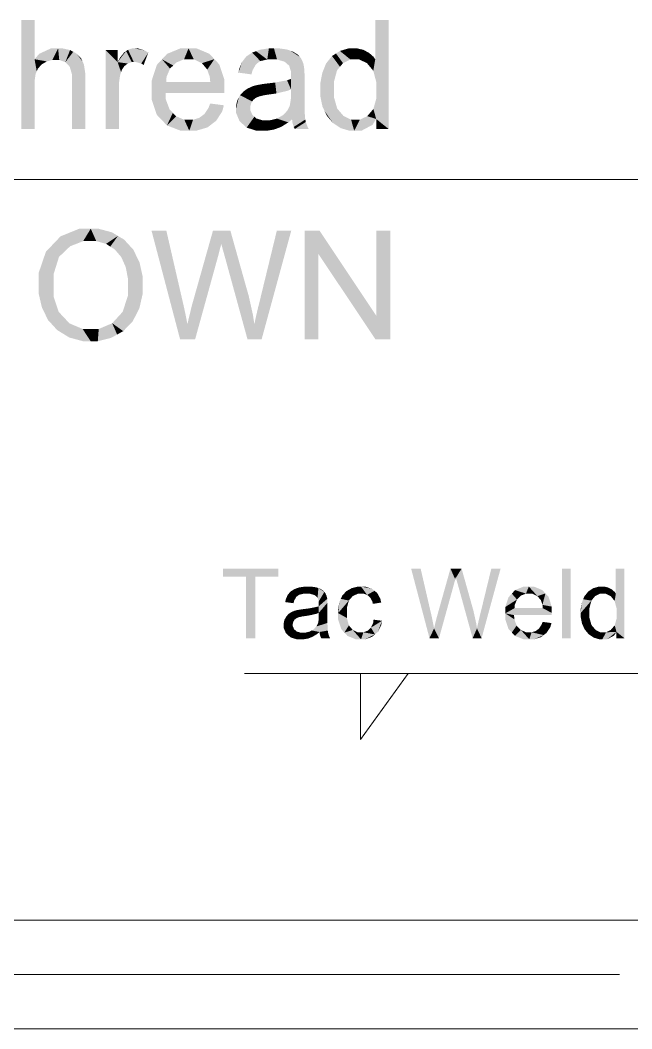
# Model space of a CAD drawing. Header units: millimetres. Extents: x 2 to 579, y 1 to 405.
# Drawn here: x 245.86 to 253.45, y 83.26 to 95.77 of the extents above; entities that cross this region are included whole.
import ezdxf

# ---------------------------------------------------------------- set-up
doc = ezdxf.new("R2010")
doc.units = ezdxf.units.MM
doc.linetypes.add('XKITLINE00', pattern=[0])
doc.layers.add('LinkedObject', color=7, linetype='Continuous', lineweight=0)

# ---------------------------------------------------------------- blocks, each defined once
blk = doc.blocks.new('*A4')
at = {"layer": 'LinkedObject'}
for points in [[(246.043, 95.773), (245.877, 94.423), (245.877, 95.773)], [(246.043, 95.288), (245.877, 94.423), (246.043, 95.773)], [(250.434, 95.773), (250.268, 95.288), (250.268, 95.773)], [(250.434, 95.773), (250.283, 94.997), (250.268, 95.288)], [(250.283, 94.997), (250.434, 95.773), (250.434, 94.423)], [(246.247, 95.423), (246.043, 95.288), (246.101, 95.356)], [(246.335, 95.423), (246.043, 95.288), (246.247, 95.423)], [(246.264, 95.28), (246.043, 95.288), (246.335, 95.423)], [(246.264, 95.28), (246.335, 95.423), (246.3, 95.28)], [(246.3, 95.28), (246.335, 95.423), (246.349, 95.28)], [(246.335, 95.423), (246.425, 95.252), (246.349, 95.28)], [(246.389, 95.423), (246.425, 95.252), (246.335, 95.423)], [(246.483, 95.402), (246.425, 95.252), (246.389, 95.423)], [(246.523, 95.38), (246.425, 95.252), (246.483, 95.402)], [(246.523, 95.38), (246.452, 95.223), (246.425, 95.252)], [(246.563, 95.359), (246.452, 95.223), (246.523, 95.38)], [(246.452, 95.223), (246.563, 95.359), (246.479, 95.195)], [(246.479, 95.195), (246.563, 95.359), (246.637, 95.262)], [(246.637, 95.262), (246.563, 95.359), (246.62, 95.3)], [(246.923, 95.401), (247.073, 95.252), (246.923, 94.423)], [(247.073, 95.252), (246.923, 95.401), (247.073, 95.401)], [(247.178, 95.39), (247.073, 95.252), (247.154, 95.373)], [(247.248, 95.252), (247.073, 95.252), (247.178, 95.39)], [(247.154, 95.373), (247.073, 95.252), (247.101, 95.305)], [(247.202, 95.406), (247.275, 95.252), (247.178, 95.39)], [(247.178, 95.39), (247.275, 95.252), (247.248, 95.252)], [(247.255, 95.423), (247.275, 95.252), (247.202, 95.406)], [(247.284, 95.423), (247.275, 95.252), (247.255, 95.423)], [(247.284, 95.423), (247.305, 95.252), (247.275, 95.252)], [(247.41, 95.396), (247.284, 95.423), (247.325, 95.423)], [(247.453, 95.37), (247.284, 95.423), (247.41, 95.396)], [(247.366, 95.234), (247.284, 95.423), (247.453, 95.37)], [(247.305, 95.252), (247.284, 95.423), (247.366, 95.234)], [(247.366, 95.234), (247.453, 95.37), (247.396, 95.217)], [(247.852, 95.423), (247.624, 95.287), (247.687, 95.355)], [(247.953, 95.423), (247.624, 95.287), (247.852, 95.423)], [(247.897, 95.287), (247.624, 95.287), (247.953, 95.423)], [(247.897, 95.287), (247.953, 95.423), (247.954, 95.287)], [(247.953, 95.423), (248.017, 95.287), (247.954, 95.287)], [(248.211, 95.356), (247.953, 95.423), (248.051, 95.423)], [(248.273, 95.289), (247.953, 95.423), (248.211, 95.356)], [(248.119, 95.239), (247.953, 95.423), (248.273, 95.289)], [(248.017, 95.287), (247.953, 95.423), (248.119, 95.239)], [(248.742, 95.371), (248.843, 95.265), (248.669, 95.322)], [(248.79, 95.388), (248.843, 95.265), (248.742, 95.371)], [(248.949, 95.423), (248.79, 95.388), (248.838, 95.406)], [(248.929, 95.285), (248.79, 95.388), (248.949, 95.423)], [(248.843, 95.265), (248.79, 95.388), (248.929, 95.285)], [(248.929, 95.285), (248.949, 95.423), (248.988, 95.285)], [(248.988, 95.285), (248.949, 95.423), (249.05, 95.285)], [(249.012, 95.423), (249.05, 95.285), (248.949, 95.423)], [(249.177, 95.408), (249.012, 95.423), (249.075, 95.423)], [(249.216, 95.394), (249.012, 95.423), (249.177, 95.408)], [(249.145, 95.257), (249.012, 95.423), (249.216, 95.394)], [(249.05, 95.285), (249.012, 95.423), (249.145, 95.257)], [(249.145, 95.257), (249.216, 95.394), (249.176, 95.229)], [(249.176, 95.229), (249.216, 95.394), (249.2, 95.209)], [(249.216, 95.394), (249.223, 95.137), (249.2, 95.209)], [(249.331, 95.319), (249.223, 95.137), (249.216, 95.394)], [(249.312, 95.342), (249.216, 95.394), (249.255, 95.379)], [(249.331, 95.319), (249.216, 95.394), (249.312, 95.342)], [(249.868, 95.24), (249.732, 95.328), (249.781, 95.359)], [(249.83, 95.391), (249.96, 95.285), (249.781, 95.359)], [(249.781, 95.359), (249.96, 95.285), (249.868, 95.24)], [(249.939, 95.423), (249.96, 95.285), (249.83, 95.391)], [(249.999, 95.423), (249.96, 95.285), (249.939, 95.423)], [(249.96, 95.285), (249.999, 95.423), (250.015, 95.285)], [(249.999, 95.423), (250.072, 95.285), (250.015, 95.285)], [(250.043, 95.423), (250.072, 95.285), (249.999, 95.423)], [(250.122, 95.404), (250.072, 95.285), (250.043, 95.423)], [(250.156, 95.386), (250.072, 95.285), (250.122, 95.404)], [(250.156, 95.386), (250.167, 95.238), (250.072, 95.285)], [(250.191, 95.367), (250.167, 95.238), (250.156, 95.386)], [(250.247, 95.318), (250.167, 95.238), (250.191, 95.367)], [(246.043, 95.015), (245.877, 94.423), (246.043, 95.288)], [(246.043, 95.015), (246.043, 95.288), (246.056, 95.105)], [(246.056, 95.105), (246.043, 95.288), (246.07, 95.138)], [(246.07, 95.138), (246.043, 95.288), (246.084, 95.171)], [(246.084, 95.171), (246.043, 95.288), (246.13, 95.223)], [(246.13, 95.223), (246.043, 95.288), (246.162, 95.242)], [(246.162, 95.242), (246.043, 95.288), (246.195, 95.261)], [(246.195, 95.261), (246.043, 95.288), (246.264, 95.28)], [(246.637, 95.262), (246.506, 95.104), (246.479, 95.195)], [(246.655, 95.224), (246.506, 95.104), (246.637, 95.262)], [(246.672, 95.114), (246.506, 95.104), (246.655, 95.224)], [(246.923, 94.423), (247.073, 95.252), (247.089, 94.423)], [(247.073, 95.252), (247.089, 94.935), (247.089, 94.423)], [(247.089, 94.935), (247.073, 95.252), (247.089, 94.987)], [(247.089, 94.987), (247.073, 95.252), (247.103, 95.084)], [(247.103, 95.084), (247.073, 95.252), (247.116, 95.128)], [(247.116, 95.128), (247.073, 95.252), (247.126, 95.157)], [(247.126, 95.157), (247.073, 95.252), (247.156, 95.202)], [(247.156, 95.202), (247.073, 95.252), (247.178, 95.219)], [(247.178, 95.219), (247.073, 95.252), (247.199, 95.235)], [(247.199, 95.235), (247.073, 95.252), (247.248, 95.252)], [(247.624, 95.287), (247.497, 95.027), (247.56, 95.219)], [(247.723, 95.172), (247.497, 95.027), (247.624, 95.287)], [(247.624, 95.287), (247.762, 95.21), (247.723, 95.172)], [(247.762, 95.21), (247.624, 95.287), (247.801, 95.248)], [(247.801, 95.248), (247.624, 95.287), (247.897, 95.287)], [(248.119, 95.239), (248.273, 95.289), (248.159, 95.191)], [(248.273, 95.289), (248.185, 95.16), (248.159, 95.191)], [(248.185, 95.16), (248.273, 95.289), (248.216, 95.068)], [(248.216, 95.068), (248.273, 95.289), (248.397, 95.035)], [(248.397, 95.035), (248.273, 95.289), (248.335, 95.223)], [(248.644, 95.29), (248.571, 95.122), (248.619, 95.258)], [(248.788, 95.224), (248.571, 95.122), (248.644, 95.29)], [(248.619, 95.258), (248.571, 95.122), (248.582, 95.174)], [(248.747, 95.152), (248.571, 95.122), (248.788, 95.224)], [(248.669, 95.322), (248.843, 95.265), (248.644, 95.29)], [(248.788, 95.224), (248.644, 95.29), (248.815, 95.245)], [(248.815, 95.245), (248.644, 95.29), (248.843, 95.265)], [(249.349, 95.297), (249.223, 95.137), (249.331, 95.319)], [(249.375, 95.241), (249.223, 95.137), (249.349, 95.297)], [(249.382, 95.207), (249.223, 95.137), (249.375, 95.241)], [(249.659, 95.236), (249.831, 95.195), (249.635, 95.177)], [(249.732, 95.328), (249.831, 95.195), (249.659, 95.236)], [(249.831, 95.195), (249.732, 95.328), (249.868, 95.24)], [(250.268, 95.288), (250.167, 95.238), (250.247, 95.318)], [(250.167, 95.238), (250.268, 95.288), (250.206, 95.191)], [(250.206, 95.191), (250.268, 95.288), (250.244, 95.145)], [(250.268, 95.288), (250.283, 94.997), (250.244, 95.145)], [(246.672, 95.043), (246.506, 95.104), (246.672, 95.114)], [(246.506, 95.104), (246.672, 95.043), (246.506, 95.042)], [(247.68, 95.07), (247.497, 95.027), (247.723, 95.172)], [(248.571, 95.122), (248.747, 95.152), (248.733, 95.1)], [(249.223, 95.061), (249.386, 95.185), (249.222, 95.044)], [(249.222, 95.044), (249.386, 95.185), (249.223, 94.914)], [(249.223, 95.137), (249.382, 95.207), (249.386, 95.185)], [(249.223, 95.137), (249.386, 95.185), (249.223, 95.087)], [(249.223, 95.087), (249.386, 95.185), (249.223, 95.082)], [(249.223, 95.082), (249.386, 95.185), (249.223, 95.061)], [(249.391, 95.109), (249.223, 94.914), (249.386, 95.185)], [(249.391, 95.054), (249.223, 94.914), (249.391, 95.109)], [(249.635, 95.177), (249.586, 94.911), (249.611, 95.117)], [(249.794, 95.15), (249.586, 94.911), (249.635, 95.177)], [(249.756, 95.008), (249.586, 94.911), (249.794, 95.15)], [(249.611, 95.117), (249.586, 94.911), (249.586, 94.984)], [(249.635, 95.177), (249.831, 95.195), (249.794, 95.15)], [(246.043, 94.958), (245.877, 94.423), (246.043, 95.015)], [(246.506, 94.423), (246.672, 95.043), (246.672, 94.423)], [(246.506, 95.042), (246.672, 95.043), (246.506, 94.423)], [(247.497, 95.027), (247.68, 95.07), (247.676, 95.006)], [(247.676, 95.006), (247.497, 94.904), (247.497, 95.027)], [(247.676, 95.006), (248.397, 94.914), (247.497, 94.904)], [(248.222, 95.006), (248.397, 94.914), (247.676, 95.006)], [(248.216, 95.068), (248.397, 95.035), (248.222, 95.006)], [(248.397, 94.914), (248.222, 95.006), (248.397, 95.035)], [(248.878, 94.981), (248.902, 94.844), (248.804, 94.968)], [(248.927, 94.987), (248.953, 94.851), (248.878, 94.981)], [(248.878, 94.981), (248.953, 94.851), (248.902, 94.844)], [(249.027, 94.999), (249.043, 94.864), (248.927, 94.987)], [(248.927, 94.987), (249.043, 94.864), (248.953, 94.851)], [(249.175, 95.027), (249.223, 94.914), (249.027, 94.999)], [(249.027, 94.999), (249.223, 94.914), (249.043, 94.864)], [(249.222, 95.044), (249.223, 94.914), (249.175, 95.027)], [(249.391, 95.054), (249.222, 94.853), (249.223, 94.914)], [(249.391, 94.833), (249.222, 94.853), (249.391, 95.054)], [(249.586, 94.911), (249.756, 95.008), (249.756, 94.911)], [(250.283, 94.997), (250.434, 94.423), (250.283, 94.897)], [(245.877, 94.423), (246.043, 94.958), (246.043, 94.423)], [(248.397, 94.906), (247.497, 94.904), (248.397, 94.914)], [(248.397, 94.884), (247.497, 94.904), (248.397, 94.906)], [(247.497, 94.904), (247.622, 94.533), (247.497, 94.785)], [(247.671, 94.789), (247.622, 94.533), (247.497, 94.904)], [(247.671, 94.789), (247.497, 94.904), (247.667, 94.869)], [(248.396, 94.869), (247.497, 94.904), (248.397, 94.884)], [(247.667, 94.869), (247.497, 94.904), (248.396, 94.869)], [(248.635, 94.889), (248.743, 94.764), (248.592, 94.842)], [(248.754, 94.782), (248.635, 94.889), (248.661, 94.907)], [(248.743, 94.764), (248.635, 94.889), (248.754, 94.782)], [(248.687, 94.925), (248.787, 94.809), (248.661, 94.907)], [(248.661, 94.907), (248.787, 94.809), (248.754, 94.782)], [(248.747, 94.953), (248.787, 94.809), (248.687, 94.925)], [(248.78, 94.962), (248.787, 94.809), (248.747, 94.953)], [(248.804, 94.968), (248.829, 94.827), (248.78, 94.962)], [(248.787, 94.809), (248.78, 94.962), (248.808, 94.818)], [(248.808, 94.818), (248.78, 94.962), (248.829, 94.827)], [(248.804, 94.968), (248.902, 94.844), (248.829, 94.827)], [(249.043, 94.864), (249.223, 94.914), (249.178, 94.896)], [(249.391, 94.833), (249.222, 94.798), (249.222, 94.853)], [(249.586, 94.911), (249.756, 94.817), (249.586, 94.836)], [(249.756, 94.817), (249.586, 94.911), (249.756, 94.911)], [(250.283, 94.897), (250.434, 94.423), (250.283, 94.806)], [(247.497, 94.785), (247.622, 94.533), (247.559, 94.599)], [(247.717, 94.666), (247.622, 94.533), (247.671, 94.789)], [(248.391, 94.717), (248.201, 94.686), (248.22, 94.739)], [(248.575, 94.812), (248.543, 94.681), (248.559, 94.782)], [(248.731, 94.747), (248.543, 94.681), (248.575, 94.812)], [(248.559, 94.782), (248.543, 94.681), (248.543, 94.717)], [(248.72, 94.707), (248.543, 94.681), (248.731, 94.747)], [(248.592, 94.842), (248.743, 94.764), (248.575, 94.812)], [(248.575, 94.812), (248.743, 94.764), (248.731, 94.747)], [(249.209, 94.715), (249.391, 94.833), (249.391, 94.717)], [(249.222, 94.798), (249.391, 94.833), (249.209, 94.715)], [(249.586, 94.836), (249.756, 94.817), (249.613, 94.703)], [(249.613, 94.703), (249.756, 94.817), (249.64, 94.645)], [(249.64, 94.645), (249.756, 94.817), (249.796, 94.677)], [(250.283, 94.806), (250.434, 94.423), (250.245, 94.671)], [(247.622, 94.533), (247.717, 94.666), (247.685, 94.467)], [(247.758, 94.623), (247.685, 94.467), (247.717, 94.666)], [(247.799, 94.58), (247.685, 94.467), (247.758, 94.623)], [(248.15, 94.609), (248.296, 94.525), (248.118, 94.585)], [(248.15, 94.609), (248.391, 94.717), (248.296, 94.525)], [(248.201, 94.686), (248.391, 94.717), (248.15, 94.609)], [(248.296, 94.525), (248.391, 94.717), (248.371, 94.642)], [(248.543, 94.681), (248.72, 94.707), (248.72, 94.685)], [(248.72, 94.652), (248.543, 94.681), (248.72, 94.685)], [(248.543, 94.681), (248.72, 94.652), (248.543, 94.62)], [(248.543, 94.62), (248.72, 94.652), (248.586, 94.519)], [(248.586, 94.519), (248.72, 94.652), (248.629, 94.48)], [(248.629, 94.48), (248.72, 94.652), (248.745, 94.597)], [(248.745, 94.597), (248.673, 94.44), (248.629, 94.48)], [(248.77, 94.575), (248.673, 94.44), (248.745, 94.597)], [(249.124, 94.594), (249.391, 94.717), (249.396, 94.571)], [(249.178, 94.651), (249.391, 94.717), (249.124, 94.594)], [(249.196, 94.687), (249.391, 94.717), (249.178, 94.651)], [(249.391, 94.717), (249.196, 94.687), (249.209, 94.715)], [(249.796, 94.677), (249.743, 94.498), (249.64, 94.645)], [(249.64, 94.645), (249.743, 94.498), (249.667, 94.588)], [(249.836, 94.63), (249.743, 94.498), (249.796, 94.677)], [(249.743, 94.498), (249.836, 94.63), (249.792, 94.465)], [(249.792, 94.465), (249.836, 94.63), (249.875, 94.584)], [(250.28, 94.547), (250.169, 94.582), (250.207, 94.626)], [(250.245, 94.671), (250.28, 94.547), (250.207, 94.626)], [(250.245, 94.671), (250.434, 94.423), (250.28, 94.547)], [(247.799, 94.58), (247.962, 94.401), (247.685, 94.467)], [(247.901, 94.537), (247.962, 94.401), (247.799, 94.58)], [(247.962, 94.537), (247.962, 94.401), (247.901, 94.537)], [(248.008, 94.537), (248.242, 94.484), (247.962, 94.401)], [(248.008, 94.537), (247.962, 94.401), (247.962, 94.537)], [(247.962, 94.401), (248.242, 94.484), (248.047, 94.401)], [(248.085, 94.561), (248.242, 94.484), (248.008, 94.537)], [(248.047, 94.401), (248.242, 94.484), (248.187, 94.442)], [(248.118, 94.585), (248.296, 94.525), (248.085, 94.561)], [(248.242, 94.484), (248.085, 94.561), (248.296, 94.525)], [(248.795, 94.553), (248.673, 94.44), (248.77, 94.575)], [(248.673, 94.44), (248.795, 94.553), (248.796, 94.401)], [(248.877, 94.401), (248.795, 94.553), (248.868, 94.531)], [(248.796, 94.401), (248.795, 94.553), (248.877, 94.401)], [(248.868, 94.531), (248.925, 94.401), (248.877, 94.401)], [(248.916, 94.531), (248.925, 94.401), (248.868, 94.531)], [(248.964, 94.531), (248.925, 94.401), (248.916, 94.531)], [(248.925, 94.401), (248.964, 94.531), (249.017, 94.417)], [(249.059, 94.433), (248.964, 94.531), (249.049, 94.552)], [(249.017, 94.417), (248.964, 94.531), (249.059, 94.433)], [(249.237, 94.543), (249.049, 94.552), (249.086, 94.573)], [(249.19, 94.504), (249.049, 94.552), (249.237, 94.543)], [(249.102, 94.449), (249.049, 94.552), (249.19, 94.504)], [(249.059, 94.433), (249.049, 94.552), (249.102, 94.449)], [(249.124, 94.594), (249.396, 94.571), (249.086, 94.573)], [(249.396, 94.571), (249.237, 94.543), (249.086, 94.573)], [(249.237, 94.543), (249.396, 94.571), (249.24, 94.508)], [(249.24, 94.508), (249.396, 94.571), (249.401, 94.54)], [(249.401, 94.54), (249.257, 94.448), (249.24, 94.508)], [(249.407, 94.51), (249.257, 94.448), (249.401, 94.54)], [(249.407, 94.51), (249.27, 94.423), (249.257, 94.448)], [(249.428, 94.451), (249.27, 94.423), (249.407, 94.51)], [(249.875, 94.584), (250.007, 94.401), (249.792, 94.465)], [(249.969, 94.537), (250.007, 94.401), (249.875, 94.584)], [(250.007, 94.401), (249.969, 94.537), (250.023, 94.537)], [(250.007, 94.401), (250.28, 94.547), (250.097, 94.401)], [(250.077, 94.537), (250.28, 94.547), (250.007, 94.401)], [(250.077, 94.537), (250.007, 94.401), (250.023, 94.537)], [(250.169, 94.582), (250.28, 94.547), (250.077, 94.537)], [(250.097, 94.401), (250.28, 94.547), (250.234, 94.474)], [(250.28, 94.547), (250.434, 94.423), (250.28, 94.423)], [(247.685, 94.467), (247.962, 94.401), (247.855, 94.401)], [(249.27, 94.423), (249.428, 94.451), (249.443, 94.423)], [(249.792, 94.465), (250.007, 94.401), (249.841, 94.433)], [(249.841, 94.433), (250.007, 94.401), (249.949, 94.401)], [(246.598, 93.186), (246.275, 92.996), (246.365, 93.091)], [(246.74, 93.186), (246.275, 92.996), (246.598, 93.186)], [(246.646, 93.032), (246.275, 92.996), (246.74, 93.186)], [(246.646, 93.032), (246.74, 93.186), (246.741, 93.032)], [(246.74, 93.186), (246.808, 93.032), (246.741, 93.032)], [(247.002, 93.141), (246.74, 93.186), (246.834, 93.186)], [(247.077, 93.096), (246.74, 93.186), (247.002, 93.141)], [(246.929, 92.998), (246.74, 93.186), (247.077, 93.096)], [(246.808, 93.032), (246.74, 93.186), (246.929, 92.998)], [(246.929, 92.998), (247.077, 93.096), (246.982, 92.964)], [(247.077, 93.096), (247.036, 92.93), (246.982, 92.964)], [(247.036, 92.93), (247.077, 93.096), (247.118, 92.835)], [(247.267, 92.927), (247.077, 93.096), (247.152, 93.052)], [(247.306, 92.847), (247.077, 93.096), (247.267, 92.927)], [(247.118, 92.835), (247.077, 93.096), (247.306, 92.847)], [(247.677, 93.163), (247.848, 91.813), (247.493, 93.163)], [(247.881, 92.277), (247.848, 91.813), (247.677, 93.163)], [(248.256, 93.163), (248.318, 92.841), (247.999, 92.251)], [(248.318, 92.841), (248.256, 93.163), (248.327, 92.874)], [(248.327, 92.874), (248.256, 93.163), (248.347, 92.953)], [(248.347, 92.953), (248.256, 93.163), (248.359, 93)], [(248.471, 93.163), (248.359, 93), (248.256, 93.163)], [(248.359, 93), (248.471, 93.163), (248.362, 92.985)], [(248.362, 92.985), (248.471, 93.163), (248.384, 92.905)], [(248.384, 92.905), (248.471, 93.163), (248.402, 92.841)], [(248.402, 92.841), (248.471, 93.163), (248.663, 92.479)], [(249.227, 93.163), (248.837, 92.295), (249.048, 93.163)], [(248.859, 91.813), (248.837, 92.295), (249.227, 93.163)], [(249.392, 93.163), (249.564, 92.872), (249.392, 91.813)], [(249.564, 92.872), (249.392, 93.163), (249.576, 93.163)], [(249.564, 92.872), (249.576, 93.163), (250.271, 91.813)], [(250.271, 91.813), (249.576, 93.163), (250.283, 92.103)], [(250.455, 93.163), (250.283, 92.103), (250.283, 93.163)], [(250.455, 91.813), (250.283, 92.103), (250.455, 93.163)], [(246.275, 92.996), (246.094, 92.47), (246.184, 92.901)], [(246.346, 92.836), (246.094, 92.47), (246.275, 92.996)], [(246.483, 92.967), (246.275, 92.996), (246.646, 93.032)], [(246.275, 92.996), (246.483, 92.967), (246.415, 92.902)], [(246.346, 92.836), (246.275, 92.996), (246.415, 92.902)], [(246.184, 92.901), (246.094, 92.47), (246.094, 92.638)], [(247.118, 92.835), (247.306, 92.847), (247.145, 92.774)], [(247.306, 92.847), (247.173, 92.712), (247.145, 92.774)], [(247.173, 92.712), (247.306, 92.847), (247.201, 92.568)], [(247.201, 92.568), (247.306, 92.847), (247.385, 92.587)], [(247.385, 92.587), (247.306, 92.847), (247.345, 92.768)], [(249.392, 91.813), (249.564, 92.872), (249.564, 91.813)], [(246.278, 92.619), (246.094, 92.47), (246.346, 92.836)], [(247.999, 92.251), (248.318, 92.841), (248.034, 91.813)], [(248.663, 92.479), (248.684, 91.813), (248.402, 92.841)], [(246.094, 92.47), (246.278, 92.619), (246.278, 92.467)], [(246.094, 92.47), (246.278, 92.345), (246.094, 92.381)], [(246.278, 92.345), (246.094, 92.47), (246.278, 92.467)], [(247.136, 92.155), (247.385, 92.485), (247.302, 92.118)], [(247.201, 92.356), (247.385, 92.485), (247.136, 92.155)], [(247.201, 92.486), (247.385, 92.587), (247.385, 92.485)], [(247.201, 92.568), (247.385, 92.587), (247.201, 92.486)], [(247.385, 92.485), (247.201, 92.356), (247.201, 92.486)], [(247.302, 92.118), (247.385, 92.485), (247.343, 92.199)], [(247.343, 92.199), (247.385, 92.485), (247.385, 92.383)], [(248.699, 92.352), (248.684, 91.813), (248.663, 92.479)], [(246.094, 92.381), (246.278, 92.345), (246.133, 92.213)], [(246.133, 92.213), (246.278, 92.345), (246.171, 92.133)], [(246.171, 92.133), (246.278, 92.345), (246.343, 92.153)], [(248.752, 92.113), (248.684, 91.813), (248.699, 92.352)], [(247.897, 92.208), (247.848, 91.813), (247.881, 92.277)], [(247.994, 92.234), (248.034, 91.813), (247.964, 92.109)], [(247.999, 92.251), (248.034, 91.813), (247.994, 92.234)], [(248.837, 92.295), (248.859, 91.813), (248.816, 92.212)], [(246.343, 92.153), (246.324, 91.928), (246.171, 92.133)], [(246.171, 92.133), (246.324, 91.928), (246.21, 92.053)], [(246.409, 92.083), (246.324, 91.928), (246.343, 92.153)], [(247.302, 92.118), (247.071, 92.084), (247.136, 92.155)], [(247.26, 92.037), (247.071, 92.084), (247.302, 92.118)], [(247.926, 92.07), (247.848, 91.813), (247.897, 92.208)], [(247.964, 92.109), (248.034, 91.813), (247.938, 92.001)], [(248.769, 92.001), (248.684, 91.813), (248.752, 92.113)], [(248.816, 92.212), (248.859, 91.813), (248.782, 92.065)], [(250.283, 92.103), (250.455, 91.813), (250.271, 91.813)], [(246.324, 91.928), (246.409, 92.083), (246.399, 91.882)], [(246.399, 91.882), (246.409, 92.083), (246.475, 92.012)], [(246.475, 92.012), (246.739, 91.79), (246.399, 91.882)], [(246.639, 91.942), (246.739, 91.79), (246.475, 92.012)], [(247.067, 91.873), (246.839, 91.942), (247.006, 92.013)], [(247.071, 92.084), (247.143, 91.915), (247.006, 92.013)], [(247.006, 92.013), (247.143, 91.915), (247.067, 91.873)], [(247.143, 91.915), (247.071, 92.084), (247.26, 92.037)], [(247.938, 92.001), (247.848, 91.813), (247.926, 92.07)], [(247.938, 92.001), (248.034, 91.813), (247.848, 91.813)], [(248.769, 92.001), (248.859, 91.813), (248.684, 91.813)], [(248.782, 92.065), (248.859, 91.813), (248.769, 92.001)], [(246.399, 91.882), (246.739, 91.79), (246.474, 91.836)], [(246.739, 91.79), (246.639, 91.942), (246.738, 91.942)], [(246.839, 91.942), (246.739, 91.79), (246.738, 91.942)], [(246.739, 91.79), (246.839, 91.942), (246.827, 91.79)], [(246.827, 91.79), (246.839, 91.942), (246.991, 91.831)], [(246.991, 91.831), (246.839, 91.942), (247.067, 91.873)], [(246.474, 91.836), (246.739, 91.79), (246.644, 91.79)], [(248.381, 88.97), (248.665, 88.868), (248.381, 88.868)], [(248.779, 88.868), (248.665, 88.868), (248.381, 88.97)], [(248.779, 88.868), (248.381, 88.97), (249.065, 88.97)], [(248.779, 88.868), (249.065, 88.97), (249.065, 88.868)], [(250.831, 88.97), (250.941, 88.106), (250.713, 88.97)], [(250.962, 88.403), (250.941, 88.106), (250.831, 88.97)], [(251.201, 88.97), (251.241, 88.764), (251.037, 88.386)], [(251.241, 88.764), (251.201, 88.97), (251.247, 88.785)], [(251.247, 88.785), (251.201, 88.97), (251.26, 88.836)], [(251.26, 88.836), (251.201, 88.97), (251.267, 88.866)], [(251.339, 88.97), (251.267, 88.866), (251.201, 88.97)], [(251.267, 88.866), (251.339, 88.97), (251.269, 88.856)], [(251.269, 88.856), (251.339, 88.97), (251.283, 88.805)], [(251.283, 88.805), (251.339, 88.97), (251.295, 88.764)], [(251.295, 88.764), (251.339, 88.97), (251.462, 88.532)], [(251.823, 88.97), (251.573, 88.415), (251.708, 88.97)], [(251.587, 88.106), (251.573, 88.415), (251.823, 88.97)], [(252.691, 88.97), (252.584, 88.106), (252.584, 88.97)], [(252.691, 88.106), (252.584, 88.106), (252.691, 88.97)], [(253.359, 88.97), (253.252, 88.66), (253.252, 88.97)], [(253.359, 88.97), (253.262, 88.474), (253.252, 88.66)], [(253.262, 88.474), (253.359, 88.97), (253.359, 88.106)], [(248.665, 88.106), (248.779, 88.868), (248.779, 88.106)], [(248.665, 88.868), (248.779, 88.868), (248.665, 88.106)], [(249.261, 88.713), (249.325, 88.645), (249.214, 88.682)], [(249.291, 88.724), (249.325, 88.645), (249.261, 88.713)], [(249.393, 88.746), (249.291, 88.724), (249.322, 88.735)], [(249.38, 88.658), (249.291, 88.724), (249.393, 88.746)], [(249.325, 88.645), (249.291, 88.724), (249.38, 88.658)], [(249.38, 88.658), (249.393, 88.746), (249.418, 88.658)], [(249.418, 88.658), (249.393, 88.746), (249.458, 88.658)], [(249.433, 88.746), (249.458, 88.658), (249.393, 88.746)], [(249.538, 88.737), (249.433, 88.746), (249.473, 88.746)], [(249.563, 88.727), (249.433, 88.746), (249.538, 88.737)], [(249.518, 88.64), (249.433, 88.746), (249.563, 88.727)], [(249.458, 88.658), (249.433, 88.746), (249.518, 88.64)], [(249.518, 88.64), (249.563, 88.727), (249.538, 88.622)], [(249.538, 88.622), (249.563, 88.727), (249.553, 88.609)], [(249.563, 88.727), (249.568, 88.563), (249.553, 88.609)], [(249.637, 88.68), (249.568, 88.563), (249.563, 88.727)], [(249.625, 88.694), (249.563, 88.727), (249.588, 88.718)], [(249.637, 88.68), (249.563, 88.727), (249.625, 88.694)], [(249.977, 88.727), (250.056, 88.659), (249.943, 88.708)], [(250.052, 88.746), (250.056, 88.659), (249.977, 88.727)], [(250.092, 88.746), (250.056, 88.659), (250.052, 88.746)], [(250.056, 88.659), (250.092, 88.746), (250.096, 88.659)], [(250.092, 88.746), (250.123, 88.659), (250.096, 88.659)], [(250.226, 88.72), (250.092, 88.746), (250.143, 88.746)], [(250.259, 88.694), (250.092, 88.746), (250.226, 88.72)], [(250.168, 88.643), (250.092, 88.746), (250.259, 88.694)], [(250.123, 88.659), (250.092, 88.746), (250.168, 88.643)], [(251.037, 88.386), (251.241, 88.764), (251.059, 88.106)], [(251.462, 88.532), (251.476, 88.106), (251.295, 88.764)], [(252.173, 88.746), (252.003, 88.703), (252.108, 88.746)], [(252.137, 88.659), (252.003, 88.703), (252.173, 88.746)], [(252.137, 88.659), (252.173, 88.746), (252.174, 88.659)], [(252.173, 88.746), (252.214, 88.659), (252.174, 88.659)], [(252.338, 88.704), (252.173, 88.746), (252.236, 88.746)], [(252.378, 88.661), (252.173, 88.746), (252.338, 88.704)], [(252.28, 88.628), (252.173, 88.746), (252.378, 88.661)], [(252.214, 88.659), (252.173, 88.746), (252.28, 88.628)], [(252.972, 88.726), (253.055, 88.658), (252.941, 88.706)], [(253.042, 88.746), (253.055, 88.658), (252.972, 88.726)], [(253.08, 88.746), (253.055, 88.658), (253.042, 88.746)], [(253.055, 88.658), (253.08, 88.746), (253.09, 88.658)], [(253.08, 88.746), (253.127, 88.658), (253.09, 88.658)], [(253.108, 88.746), (253.127, 88.658), (253.08, 88.746)], [(253.159, 88.734), (253.127, 88.658), (253.108, 88.746)], [(253.181, 88.722), (253.127, 88.658), (253.159, 88.734)], [(253.181, 88.722), (253.188, 88.628), (253.127, 88.658)], [(253.203, 88.71), (253.188, 88.628), (253.181, 88.722)], [(249.197, 88.661), (249.151, 88.554), (249.181, 88.641)], [(249.289, 88.619), (249.151, 88.554), (249.197, 88.661)], [(249.181, 88.641), (249.151, 88.554), (249.158, 88.587)], [(249.263, 88.573), (249.151, 88.554), (249.289, 88.619)], [(249.214, 88.682), (249.325, 88.645), (249.197, 88.661)], [(249.289, 88.619), (249.197, 88.661), (249.307, 88.632)], [(249.307, 88.632), (249.197, 88.661), (249.325, 88.645)], [(249.649, 88.666), (249.568, 88.563), (249.637, 88.68)], [(249.665, 88.63), (249.568, 88.563), (249.649, 88.666)], [(249.67, 88.608), (249.568, 88.563), (249.665, 88.63)], [(249.568, 88.563), (249.67, 88.608), (249.673, 88.594)], [(249.568, 88.563), (249.673, 88.594), (249.568, 88.531)], [(249.568, 88.531), (249.673, 88.594), (249.568, 88.528)], [(249.568, 88.528), (249.673, 88.594), (249.568, 88.514)], [(249.568, 88.514), (249.673, 88.594), (249.568, 88.503)], [(249.568, 88.503), (249.673, 88.594), (249.568, 88.421)], [(249.675, 88.545), (249.568, 88.421), (249.673, 88.594)], [(249.841, 88.594), (249.808, 88.417), (249.824, 88.556)], [(249.941, 88.573), (249.808, 88.417), (249.841, 88.594)], [(249.858, 88.632), (249.966, 88.602), (249.841, 88.594)], [(249.841, 88.594), (249.966, 88.602), (249.941, 88.573)], [(249.909, 88.689), (249.966, 88.602), (249.858, 88.632)], [(249.991, 88.63), (249.909, 88.689), (249.943, 88.708)], [(249.966, 88.602), (249.909, 88.689), (249.991, 88.63)], [(249.943, 88.708), (250.056, 88.659), (249.991, 88.63)], [(250.168, 88.643), (250.259, 88.694), (250.187, 88.627)], [(250.259, 88.694), (250.205, 88.611), (250.187, 88.627)], [(250.205, 88.611), (250.259, 88.694), (250.231, 88.564)], [(250.231, 88.564), (250.259, 88.694), (250.342, 88.548)], [(250.332, 88.595), (250.259, 88.694), (250.291, 88.669)], [(250.342, 88.548), (250.259, 88.694), (250.332, 88.595)], [(251.962, 88.659), (251.881, 88.493), (251.922, 88.615)], [(252.026, 88.586), (251.881, 88.493), (251.962, 88.659)], [(252.003, 88.703), (252.076, 88.635), (251.962, 88.659)], [(251.962, 88.659), (252.076, 88.635), (252.026, 88.586)], [(252.076, 88.635), (252.003, 88.703), (252.137, 88.659)], [(252.28, 88.628), (252.378, 88.661), (252.305, 88.598)], [(252.378, 88.661), (252.322, 88.578), (252.305, 88.598)], [(252.322, 88.578), (252.378, 88.661), (252.342, 88.519)], [(252.342, 88.519), (252.378, 88.661), (252.457, 88.498)], [(252.457, 88.498), (252.378, 88.661), (252.418, 88.618)], [(252.847, 88.589), (252.816, 88.419), (252.832, 88.55)], [(252.949, 88.572), (252.816, 88.419), (252.847, 88.589)], [(252.863, 88.627), (252.972, 88.6), (252.847, 88.589)], [(252.847, 88.589), (252.972, 88.6), (252.949, 88.572)], [(252.91, 88.685), (252.972, 88.6), (252.863, 88.627)], [(252.996, 88.629), (252.91, 88.685), (252.941, 88.706)], [(252.972, 88.6), (252.91, 88.685), (252.996, 88.629)], [(252.941, 88.706), (253.055, 88.658), (252.996, 88.629)], [(253.239, 88.679), (253.188, 88.628), (253.203, 88.71)], [(253.252, 88.66), (253.188, 88.628), (253.239, 88.679)], [(253.188, 88.628), (253.252, 88.66), (253.212, 88.598)], [(253.212, 88.598), (253.252, 88.66), (253.237, 88.568)], [(253.252, 88.66), (253.262, 88.474), (253.237, 88.568)], [(249.151, 88.554), (249.263, 88.573), (249.255, 88.54)], [(249.347, 88.463), (249.362, 88.376), (249.3, 88.455)], [(249.379, 88.467), (249.395, 88.38), (249.347, 88.463)], [(249.347, 88.463), (249.395, 88.38), (249.362, 88.376)], [(249.443, 88.475), (249.453, 88.389), (249.379, 88.467)], [(249.379, 88.467), (249.453, 88.389), (249.395, 88.38)], [(249.537, 88.493), (249.568, 88.421), (249.443, 88.475)], [(249.443, 88.475), (249.568, 88.421), (249.453, 88.389)], [(249.568, 88.503), (249.568, 88.421), (249.537, 88.493)], [(249.675, 88.51), (249.568, 88.421), (249.675, 88.545)], [(249.675, 88.51), (249.568, 88.382), (249.568, 88.421)], [(249.675, 88.368), (249.568, 88.382), (249.675, 88.51)], [(249.916, 88.482), (249.808, 88.417), (249.941, 88.573)], [(249.824, 88.556), (249.808, 88.417), (249.808, 88.468)], [(249.808, 88.417), (249.916, 88.482), (249.916, 88.42)], [(250.231, 88.564), (250.342, 88.548), (250.239, 88.532)], [(251.485, 88.451), (251.476, 88.106), (251.462, 88.532)], [(251.999, 88.52), (251.881, 88.493), (252.026, 88.586)], [(251.881, 88.493), (251.999, 88.52), (251.996, 88.479)], [(251.996, 88.479), (251.881, 88.414), (251.881, 88.493)], [(251.996, 88.479), (252.457, 88.42), (251.881, 88.414)], [(252.345, 88.479), (252.457, 88.42), (251.996, 88.479)], [(252.342, 88.519), (252.457, 88.498), (252.345, 88.479)], [(252.457, 88.42), (252.345, 88.479), (252.457, 88.498)], [(252.925, 88.481), (252.816, 88.419), (252.949, 88.572)], [(252.832, 88.55), (252.816, 88.419), (252.816, 88.465)], [(252.816, 88.419), (252.925, 88.481), (252.925, 88.418)], [(253.262, 88.474), (253.359, 88.106), (253.262, 88.41)], [(249.154, 88.355), (249.133, 88.271), (249.143, 88.336)], [(249.253, 88.313), (249.133, 88.271), (249.154, 88.355)], [(249.164, 88.374), (249.261, 88.325), (249.154, 88.355)], [(249.154, 88.355), (249.261, 88.325), (249.253, 88.313)], [(249.191, 88.405), (249.261, 88.325), (249.164, 88.374)], [(249.268, 88.336), (249.191, 88.405), (249.208, 88.416)], [(249.261, 88.325), (249.191, 88.405), (249.268, 88.336)], [(249.225, 88.428), (249.289, 88.353), (249.208, 88.416)], [(249.208, 88.416), (249.289, 88.353), (249.268, 88.336)], [(249.263, 88.445), (249.289, 88.353), (249.225, 88.428)], [(249.285, 88.451), (249.289, 88.353), (249.263, 88.445)], [(249.3, 88.455), (249.316, 88.365), (249.285, 88.451)], [(249.289, 88.353), (249.285, 88.451), (249.303, 88.359)], [(249.303, 88.359), (249.285, 88.451), (249.316, 88.365)], [(249.3, 88.455), (249.362, 88.376), (249.316, 88.365)], [(249.453, 88.389), (249.568, 88.421), (249.539, 88.409)], [(249.559, 88.293), (249.675, 88.368), (249.675, 88.295)], [(249.568, 88.346), (249.675, 88.368), (249.559, 88.293)], [(249.675, 88.368), (249.568, 88.346), (249.568, 88.382)], [(249.916, 88.357), (249.808, 88.417), (249.916, 88.42)], [(249.808, 88.417), (249.886, 88.176), (249.808, 88.338)], [(249.916, 88.357), (249.886, 88.176), (249.808, 88.417)], [(249.808, 88.338), (249.886, 88.176), (249.847, 88.218)], [(249.941, 88.265), (249.886, 88.176), (249.916, 88.357)], [(250.972, 88.359), (250.941, 88.106), (250.962, 88.403)], [(250.99, 88.271), (250.941, 88.106), (250.972, 88.359)], [(251.034, 88.376), (251.059, 88.106), (251.014, 88.296)], [(251.037, 88.386), (251.059, 88.106), (251.034, 88.376)], [(251.519, 88.298), (251.476, 88.106), (251.485, 88.451)], [(251.56, 88.362), (251.587, 88.106), (251.538, 88.268)], [(251.573, 88.415), (251.587, 88.106), (251.56, 88.362)], [(252.457, 88.416), (251.881, 88.414), (252.457, 88.42)], [(252.457, 88.401), (251.881, 88.414), (252.457, 88.416)], [(251.881, 88.414), (251.962, 88.177), (251.881, 88.338)], [(251.993, 88.34), (251.962, 88.177), (251.881, 88.414)], [(251.993, 88.34), (251.881, 88.414), (251.99, 88.392)], [(252.457, 88.392), (251.881, 88.414), (252.457, 88.401)], [(251.99, 88.392), (251.881, 88.414), (252.457, 88.392)], [(251.881, 88.338), (251.962, 88.177), (251.921, 88.219)], [(252.022, 88.262), (251.962, 88.177), (251.993, 88.34)], [(252.816, 88.419), (252.925, 88.358), (252.816, 88.371)], [(252.925, 88.358), (252.816, 88.419), (252.925, 88.418)], [(252.816, 88.371), (252.925, 88.358), (252.833, 88.286)], [(252.833, 88.286), (252.925, 88.358), (252.85, 88.249)], [(252.85, 88.249), (252.925, 88.358), (252.95, 88.269)], [(253.262, 88.351), (253.359, 88.106), (253.238, 88.265)], [(253.262, 88.41), (253.359, 88.106), (253.262, 88.351)], [(249.143, 88.336), (249.133, 88.271), (249.133, 88.294)], [(249.246, 88.288), (249.133, 88.271), (249.253, 88.313)], [(249.133, 88.271), (249.246, 88.288), (249.246, 88.274)], [(249.246, 88.253), (249.133, 88.271), (249.246, 88.274)], [(249.133, 88.271), (249.246, 88.253), (249.133, 88.232)], [(249.133, 88.232), (249.246, 88.253), (249.16, 88.168)], [(249.16, 88.168), (249.246, 88.253), (249.188, 88.143)], [(249.188, 88.143), (249.246, 88.253), (249.262, 88.218)], [(249.262, 88.218), (249.216, 88.117), (249.188, 88.143)], [(249.278, 88.203), (249.216, 88.117), (249.262, 88.218)], [(249.504, 88.215), (249.679, 88.201), (249.481, 88.202)], [(249.504, 88.215), (249.675, 88.295), (249.679, 88.201)], [(249.539, 88.252), (249.675, 88.295), (249.504, 88.215)], [(249.551, 88.275), (249.675, 88.295), (249.539, 88.252)], [(249.675, 88.295), (249.551, 88.275), (249.559, 88.293)], [(249.886, 88.176), (249.941, 88.265), (249.965, 88.237)], [(249.989, 88.208), (249.886, 88.176), (249.965, 88.237)], [(250.265, 88.153), (250.174, 88.199), (250.194, 88.218)], [(250.215, 88.237), (250.265, 88.153), (250.194, 88.218)], [(250.215, 88.237), (250.352, 88.322), (250.265, 88.153)], [(250.242, 88.296), (250.352, 88.322), (250.215, 88.237)], [(250.352, 88.322), (250.242, 88.296), (250.247, 88.336)], [(250.265, 88.153), (250.352, 88.322), (250.3, 88.184)], [(250.3, 88.184), (250.352, 88.322), (250.343, 88.268)], [(250.998, 88.227), (250.941, 88.106), (250.99, 88.271)], [(250.998, 88.227), (251.059, 88.106), (250.941, 88.106)], [(251.014, 88.296), (251.059, 88.106), (250.998, 88.227)], [(251.53, 88.227), (251.476, 88.106), (251.519, 88.298)], [(251.53, 88.227), (251.587, 88.106), (251.476, 88.106)], [(251.538, 88.268), (251.587, 88.106), (251.53, 88.227)], [(251.962, 88.177), (252.022, 88.262), (252.002, 88.134)], [(252.048, 88.234), (252.002, 88.134), (252.022, 88.262)], [(252.075, 88.207), (252.002, 88.134), (252.048, 88.234)], [(252.299, 88.226), (252.393, 88.172), (252.279, 88.21)], [(252.299, 88.226), (252.454, 88.294), (252.393, 88.172)], [(252.332, 88.275), (252.454, 88.294), (252.299, 88.226)], [(252.454, 88.294), (252.332, 88.275), (252.344, 88.308)], [(252.393, 88.172), (252.454, 88.294), (252.441, 88.246)], [(252.95, 88.269), (252.916, 88.154), (252.85, 88.249)], [(252.85, 88.249), (252.916, 88.154), (252.868, 88.212)], [(252.976, 88.239), (252.916, 88.154), (252.95, 88.269)], [(252.916, 88.154), (252.976, 88.239), (252.948, 88.133)], [(252.948, 88.133), (252.976, 88.239), (253.001, 88.209)], [(253.26, 88.185), (253.189, 88.208), (253.213, 88.236)], [(253.238, 88.265), (253.26, 88.185), (253.213, 88.236)], [(253.238, 88.265), (253.359, 88.106), (253.26, 88.185)], [(249.294, 88.189), (249.216, 88.117), (249.278, 88.203)], [(249.216, 88.117), (249.294, 88.189), (249.295, 88.092)], [(249.346, 88.092), (249.294, 88.189), (249.341, 88.175)], [(249.295, 88.092), (249.294, 88.189), (249.346, 88.092)], [(249.341, 88.175), (249.378, 88.092), (249.346, 88.092)], [(249.372, 88.175), (249.378, 88.092), (249.341, 88.175)], [(249.402, 88.175), (249.378, 88.092), (249.372, 88.175)], [(249.378, 88.092), (249.402, 88.175), (249.436, 88.102)], [(249.463, 88.113), (249.402, 88.175), (249.457, 88.189)], [(249.436, 88.102), (249.402, 88.175), (249.463, 88.113)], [(249.577, 88.183), (249.457, 88.189), (249.481, 88.202)], [(249.547, 88.158), (249.457, 88.189), (249.577, 88.183)], [(249.49, 88.123), (249.457, 88.189), (249.547, 88.158)], [(249.463, 88.113), (249.457, 88.189), (249.49, 88.123)], [(249.679, 88.201), (249.577, 88.183), (249.481, 88.202)], [(249.577, 88.183), (249.679, 88.201), (249.579, 88.161)], [(249.579, 88.161), (249.679, 88.201), (249.682, 88.181)], [(249.682, 88.181), (249.59, 88.122), (249.579, 88.161)], [(249.686, 88.162), (249.59, 88.122), (249.682, 88.181)], [(249.686, 88.162), (249.598, 88.106), (249.59, 88.122)], [(249.699, 88.124), (249.598, 88.106), (249.686, 88.162)], [(249.598, 88.106), (249.699, 88.124), (249.709, 88.106)], [(249.989, 88.208), (250.092, 88.092), (249.886, 88.176)], [(249.886, 88.176), (250.092, 88.092), (249.925, 88.134)], [(249.925, 88.134), (250.092, 88.092), (250.028, 88.092)], [(250.052, 88.179), (250.092, 88.092), (249.989, 88.208)], [(250.092, 88.092), (250.052, 88.179), (250.09, 88.179)], [(250.122, 88.179), (250.092, 88.092), (250.09, 88.179)], [(250.122, 88.179), (250.265, 88.153), (250.092, 88.092)], [(250.092, 88.092), (250.265, 88.153), (250.143, 88.092)], [(250.174, 88.199), (250.265, 88.153), (250.122, 88.179)], [(250.143, 88.092), (250.265, 88.153), (250.229, 88.123)], [(252.075, 88.207), (252.179, 88.092), (252.002, 88.134)], [(252.002, 88.134), (252.179, 88.092), (252.11, 88.092)], [(252.14, 88.179), (252.179, 88.092), (252.075, 88.207)], [(252.179, 88.179), (252.179, 88.092), (252.14, 88.179)], [(252.208, 88.179), (252.358, 88.145), (252.179, 88.092)], [(252.208, 88.179), (252.179, 88.092), (252.179, 88.179)], [(252.179, 88.092), (252.358, 88.145), (252.233, 88.092)], [(252.258, 88.195), (252.358, 88.145), (252.208, 88.179)], [(252.233, 88.092), (252.358, 88.145), (252.323, 88.119)], [(252.279, 88.21), (252.393, 88.172), (252.258, 88.195)], [(252.358, 88.145), (252.258, 88.195), (252.393, 88.172)], [(253.001, 88.209), (253.085, 88.092), (252.948, 88.133)], [(252.948, 88.133), (253.085, 88.092), (252.979, 88.113)], [(252.979, 88.113), (253.085, 88.092), (253.048, 88.092)], [(253.061, 88.179), (253.085, 88.092), (253.001, 88.209)], [(253.085, 88.092), (253.061, 88.179), (253.095, 88.179)], [(253.085, 88.092), (253.26, 88.185), (253.143, 88.092)], [(253.13, 88.179), (253.26, 88.185), (253.085, 88.092)], [(253.13, 88.179), (253.085, 88.092), (253.095, 88.179)], [(253.189, 88.208), (253.26, 88.185), (253.13, 88.179)], [(253.143, 88.092), (253.26, 88.185), (253.23, 88.139)], [(253.26, 88.185), (253.359, 88.106), (253.26, 88.106)]]:
    blk.add_hatch(color=7, dxfattribs=at).paths.add_polyline_path(points, flags=17)
at = {"layer": 'LinkedObject', "color": 6, "linetype": 'XKITLINE00', "lineweight": 0}
for p, q in [((254.922, 93.797), (239.045, 93.797)), ((253.643, 87.668), (248.648, 87.668)), ((240.125, 83.935), (253.298, 83.935))]:
    blk.add_line(p, q, dxfattribs=at)
at = {"layer": 'LinkedObject', "color": 4, "linetype": 'XKITLINE00', "lineweight": 0}
for q in [(250.676, 87.668), (250.085, 87.668)]:
    blk.add_line((250.085, 86.848), q, dxfattribs=at)
at = {"layer": 'LinkedObject', "color": 7, "linetype": 'XKITLINE00', "lineweight": 0}
for p, q in [((242.505, 84.61), (271.639, 84.61)), ((271.639, 83.26), (242.505, 83.26))]:
    blk.add_line(p, q, dxfattribs=at)

msp = doc.modelspace()

# ---------------------------------------------------------------- block references
at = {"lineweight": 0}
msp.add_blockref('*A4', (0, 0), dxfattribs=at)

doc.saveas('drawing.dxf')
